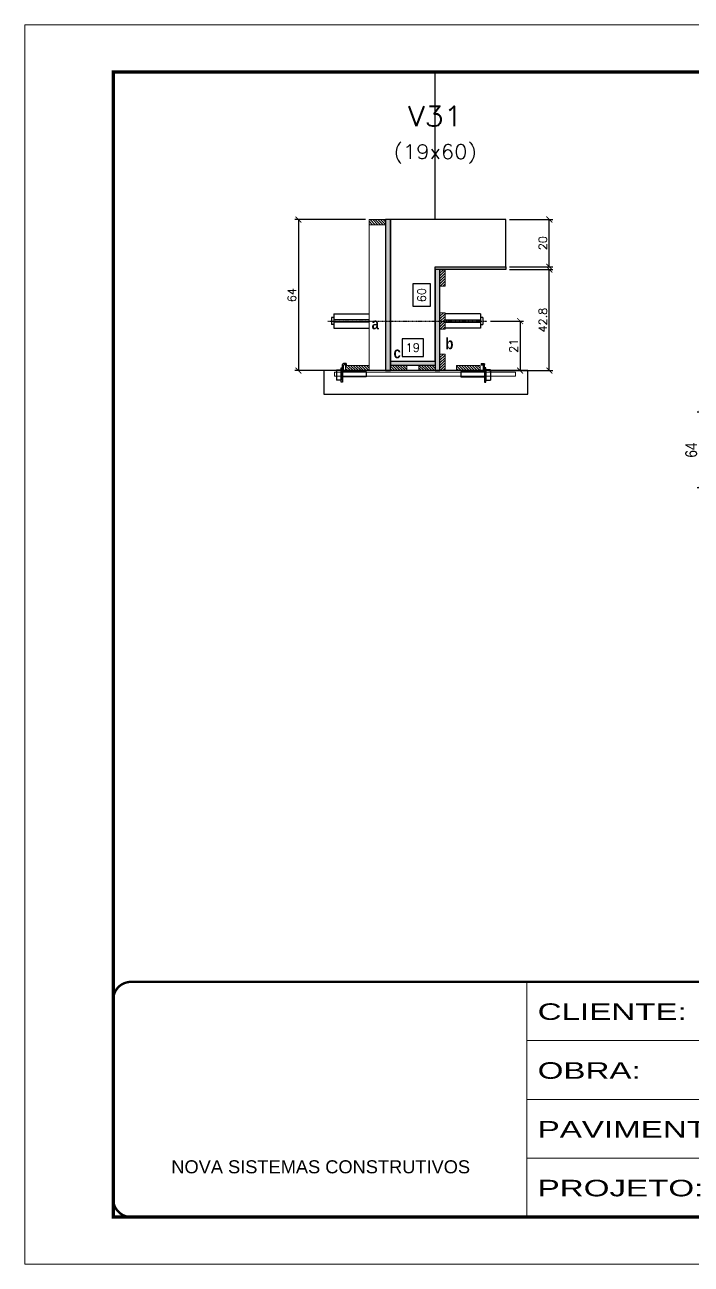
# Model space of a CAD drawing. Extents: x 137137 to 143418, y 10464 to 34486.
# Drawn here: x 140321 to 140886, y 28841 to 29891 of the extents above; entities that cross this region are included whole.
import ezdxf
from ezdxf.enums import TextEntityAlignment as Align

# ---------------------------------------------------------------- set-up
doc = ezdxf.new("R2010")
doc.units = 0
for name, pattern in [('CONTINUO', [0]), ('DASHED', [0.75, 0.5, -0.25]), ('HIDDEN', [0.375, 0.25, -0.125])]:
    doc.linetypes.add(name, pattern=pattern)
for name, color, linetype in [('barrote', 251, 'Continuous'), ('COTA', 241, 'Continuous'), ('Cota Seção (2x)', 4, 'Continuous'), ('detalhes', 4, 'Continuous'), ('Painéis', 200, 'Continuous'), ('presilha', 1, 'Continuous'), ('TENSOR', 3, 'Continuous'), ('Texto de Titulo', 7, 'Continuous'), ('Texto Qtd Sarr', 242, 'Continuous')]:
    doc.layers.add(name, color=color, linetype=linetype)
for name, color, linetype, lineweight in [('CONCRETO', 251, 'Continuous', 25), ('Folhas', 255, 'Continuous', 9), ('Hachura', 251, 'Continuous', 9), ('Madeira', 126, 'Continuous', 18), ('SARRAFO DE PRESSAO', 251, 'DASHED', 9), ('SCO-___-LAJ', 2, 'Continuous', 0), ('Texto Seção', 7, 'Continuous', 15)]:
    doc.layers.add(name, color=color, linetype=linetype, lineweight=lineweight)
doc.styles.add('ARIAL', font='arial.ttf')
doc.styles.add('COTA TECNICA', font='techl___.ttf', dxfattribs={"height": 10})
doc.styles.add('Romans', font='romans.shx')
doc.styles.add('TECNICA', font='techb___.ttf', dxfattribs={"height": 10})
doc.styles.add('Tecnologia', font='')
doc.styles.get('Tecnologia').set_extended_font_data('Forgotten Futurist')
doc.dimstyles.new('Cota Seção (2x)', dxfattribs={"dimtxt": 7, "dimasz": 5, "dimexe": 3, "dimexo": 3, "dimgap": 2, "dimtad": 3, "dimdec": 1, "dimlfac": 0.5, "dimzin": 12, "dimdsep": 46, "dimtxsty": 'Romans', "dimblk": 'ARCHTICK', "dimcen": 0, "dimclrd": 4, "dimclre": 4, "dimclrt": 1, "dimadec": 1, "dimazin": 3, "dimtfac": 1, "dimtdec": 1, "dimtmove": 0, "dimatfit": 3, "dimldrblk": 'OBLIQUE', "dimfxl": 1, "dimtolj": 1, "dimtzin": 12, "dimarcsym": 0})
doc.dimstyles.new('Cota Seção interna', dxfattribs={"dimtxt": 7, "dimasz": 6, "dimexe": 0.18, "dimexo": 2, "dimgap": -4, "dimtad": 3, "dimdec": 1, "dimlfac": 0.5, "dimzin": 12, "dimdsep": 46, "dimtxsty": 'Romans', "dimblk": 'ARCHTICK', "dimcen": 0.09, "dimse1": 1, "dimse2": 1, "dimsd1": 1, "dimsd2": 1, "dimclrd": 180, "dimclre": 5, "dimclrt": 1, "dimadec": 0, "dimazin": 3, "dimtfac": 1, "dimtdec": 1, "dimtofl": 0, "dimtmove": 0, "dimatfit": 3, "dimldrblk": 'ARCHTICK', "dimfxl": 1, "dimtolj": 1, "dimtzin": 0, "dimarcsym": 0})
doc.dimstyles.new('PAINEL', dxfattribs={"dimtxt": 10, "dimasz": 3, "dimexe": 3, "dimexo": 3, "dimgap": 3, "dimtad": 1, "dimdec": 1, "dimzin": 12, "dimdsep": 46, "dimtxsty": 'COTA TECNICA', "dimblk1": 'OBLIQUE', "dimblk2": 'OBLIQUE', "dimsah": 1, "dimcen": 0.9, "dimclrd": 4, "dimclre": 4, "dimclrt": 240, "dimadec": 1, "dimazin": 3, "dimtfac": 1, "dimtdec": 1, "dimtmove": 0, "dimatfit": 3, "dimfxl": 1, "dimtolj": 1, "dimtzin": 12, "dimarcsym": 0})

# ---------------------------------------------------------------- blocks, each defined once
blk = doc.blocks.new('titulo1')
at = {"layer": 'Defpoints', "color": 252, "linetype": 'HIDDEN', "ltscale": 2}
blk.add_line((0, 0), (0, 125), dxfattribs=at)
at = {"layer": 'Defpoints', "style": 'Romans', "oblique": 15}
blk.add_attdef('FOLHA', text='', height=10, dxfattribs=at).set_placement((0, 15.6), align=Align.MIDDLE_CENTER)
at = {"layer": 'Texto Qtd Sarr', "color": 3, "style": 'Romans', "oblique": 15}
for tag, height, p in [('TITULO', 17, (0, 71.4)), ('SEÇÃO', 12, (0, 41.5))]:
    blk.add_attdef(tag, text='', height=height, dxfattribs=at).set_placement(p, align=Align.MIDDLE_CENTER)
blk = doc.blocks.new('_ArchTick')
at = {"color": 0, "linetype": 'ByBlock', "const_width": 0.15}
blk.add_lwpolyline([(-0.5, -0.5), (0.5, 0.5)], dxfattribs=at)
blk = doc.blocks.new('*D276')
at = {"layer": 'COTA', "color": 4, "lineweight": -2, "transparency": 16777216}
for p, q in [((140731.7, 29684.1), (140768.4, 29684.1)), ((140765.4, 29598.5), (140765.4, 29684.1)), ((140714.1, 29598.5), (140768.4, 29598.5))]:
    blk.add_line(p, q, dxfattribs=at)
at = {"layer": 'Defpoints', "color": 0, "transparency": 16777216}
for p in [(140728.7, 29684.1), (140765.4, 29684.1), (140711.1, 29598.5)]:
    blk.add_point(p, dxfattribs=at)
at = {"layer": 'COTA', "color": 4, "lineweight": -2, "transparency": 16777216, "xscale": 5, "yscale": 5, "zscale": 5}
for p, rotation in [((140765.4, 29684.1), 90), ((140765.4, 29598.5), 270)]:
    blk.add_blockref('_ArchTick', p, dxfattribs=dict(at, rotation=rotation))
at = {"layer": 'COTA', "color": 1, "transparency": 16777216, "insert": (140759.9, 29641.3), "char_height": 7, "attachment_point": 5, "rotation": 90, "style": 'Romans'}
blk.add_mtext('\\A1;42.8', dxfattribs=at)
blk = doc.blocks.new('_Oblique')
at = {"color": 0, "linetype": 'ByBlock', "lineweight": -2}
blk.add_line((-0.5, -0.5), (0.5, 0.5), dxfattribs=at)
blk = doc.blocks.new('*D277')
at = {"layer": 'COTA', "color": 4, "lineweight": -2, "transparency": 16777216}
for p, q in [((140731.7, 29726.5), (140768.4, 29726.5)), ((140765.4, 29686.5), (140765.4, 29726.5)), ((140731.7, 29686.5), (140768.4, 29686.5))]:
    blk.add_line(p, q, dxfattribs=at)
at = {"layer": 'Defpoints', "color": 0, "transparency": 16777216}
for p in [(140728.7, 29726.5), (140765.4, 29726.5), (140728.7, 29686.5)]:
    blk.add_point(p, dxfattribs=at)
at = {"layer": 'COTA', "color": 4, "lineweight": -2, "transparency": 16777216, "xscale": 5, "yscale": 5, "zscale": 5}
for p, rotation in [((140765.4, 29726.5), 90), ((140765.4, 29686.5), 270)]:
    blk.add_blockref('_ArchTick', p, dxfattribs=dict(at, rotation=rotation))
at = {"layer": 'COTA', "color": 1, "transparency": 16777216, "insert": (140759.9, 29706.5), "char_height": 7, "attachment_point": 5, "rotation": 90, "style": 'Romans'}
blk.add_mtext('\\A1;20', dxfattribs=at)
blk = doc.blocks.new('*D278')
at = {"layer": 'Cota Seção (2x)', "color": 180, "lineweight": -2, "transparency": 16777216}
for p, q in [((140664.7, 29672), (140649.7, 29672)), ((140649.7, 29672), (140649.7, 29653)), ((140664.7, 29653), (140664.7, 29672)), ((140649.7, 29653), (140664.7, 29653))]:
    blk.add_line(p, q, dxfattribs=at)
at = {"layer": 'Defpoints', "color": 0, "transparency": 16777216}
for p in [(140668.7, 29726.5), (140668.7, 29726.5), (140668.7, 29606.5)]:
    blk.add_point(p, dxfattribs=at)
at = {"layer": 'Cota Seção (2x)', "color": 1, "transparency": 16777216, "insert": (140657.2, 29662.5), "char_height": 7, "attachment_point": 5, "rotation": 90, "style": 'Romans'}
blk.add_mtext('\\A1;60', dxfattribs=at)
blk = doc.blocks.new('PRESILHA METÁLICA 1')
at = {"layer": 'presilha'}
for p, q in [((7.5, 10.6), (7.5, 19.9)), ((12, 21), (8.6, 21)), ((9, 11.6), (9, 18.9)), ((12, 19.5), (9.6, 19.5)), ((12, 21), (12, 19.5)), ((0, 13), (6, 13)), ((0, 13), (0, 0)), ((6, 0), (0, 0)), ((6, 15.5), (7.5, 15.5)), ((6, -2.5), (6, 15.5)), ((6, 13), (6, 0)), ((7.5, 15.5), (7.5, -2.5)), ((37.5, 4.1), (7.5, 4.1)), ((37.5, 11), (9.6, 11)), ((37.5, 11), (37.5, 4.1)), ((7.5, -2.5), (6, -2.5))]:
    blk.add_line(p, q, dxfattribs=at)
for centre, radius, start, end in [((8.6, 19.9), 1.14, 90, 180), ((9.6, 18.9), 0.57, 90, 180), ((9.6, 11.6), 0.57, 180, 270)]:
    blk.add_arc(centre, radius, start, end, dxfattribs=at)
blk = doc.blocks.new('*D252')
at = {"layer": 'Cota Seção (2x)', "color": 180, "lineweight": -2, "transparency": 16777216}
for p, q in [((140658.7, 29625.5), (140640.7, 29625.5)), ((140640.7, 29625.5), (140640.7, 29610.5)), ((140658.7, 29610.5), (140658.7, 29625.5)), ((140640.7, 29610.5), (140658.7, 29610.5))]:
    blk.add_line(p, q, dxfattribs=at)
at = {"layer": 'Defpoints', "color": 0, "transparency": 16777216}
for p in [(140668.7, 29606.5), (140630.7, 29598.5), (140668.7, 29598.5)]:
    blk.add_point(p, dxfattribs=at)
at = {"layer": 'Cota Seção (2x)', "color": 1, "transparency": 16777216, "insert": (140649.7, 29618), "char_height": 7, "attachment_point": 5, "style": 'Romans'}
blk.add_mtext('\\A1;19', dxfattribs=at)
blk = doc.blocks.new('*D817')
at = {"layer": 'COTA', "color": 4, "lineweight": -2, "transparency": 16777216}
for p, q in [((140609.7, 29726.5), (140549.7, 29726.5)), ((140552.7, 29726.5), (140552.7, 29598.5)), ((140609.7, 29598.5), (140549.7, 29598.5))]:
    blk.add_line(p, q, dxfattribs=at)
at = {"layer": 'Defpoints', "color": 0, "transparency": 16777216}
for p in [(140612.7, 29726.5), (140552.7, 29598.5), (140612.7, 29598.5)]:
    blk.add_point(p, dxfattribs=at)
at = {"layer": 'COTA', "color": 4, "lineweight": -2, "transparency": 16777216, "xscale": 5, "yscale": 5, "zscale": 5}
for p, rotation in [((140552.7, 29726.5), 90), ((140552.7, 29598.5), 270)]:
    blk.add_blockref('_ArchTick', p, dxfattribs=dict(at, rotation=rotation))
at = {"layer": 'COTA', "color": 1, "transparency": 16777216, "insert": (140547.2, 29662.5), "char_height": 7, "attachment_point": 5, "rotation": 90, "style": 'Romans'}
blk.add_mtext('\\A1;64', dxfattribs=at)
blk = doc.blocks.new('*D818')
at = {"layer": 'COTA', "color": 4, "lineweight": -2, "transparency": 16777216}
for p, q in [((140715.4, 29640.5), (140743.6, 29640.5)), ((140740.6, 29640.5), (140740.6, 29598.5)), ((140725, 29598.5), (140743.6, 29598.5))]:
    blk.add_line(p, q, dxfattribs=at)
at = {"layer": 'Defpoints', "color": 0, "transparency": 16777216}
for p in [(140712.4, 29640.5), (140722, 29598.5), (140740.6, 29598.5)]:
    blk.add_point(p, dxfattribs=at)
at = {"layer": 'COTA', "color": 4, "lineweight": -2, "transparency": 16777216, "xscale": 5, "yscale": 5, "zscale": 5}
for p, rotation in [((140740.6, 29640.5), 90), ((140740.6, 29598.5), 270)]:
    blk.add_blockref('_ArchTick', p, dxfattribs=dict(at, rotation=rotation))
at = {"layer": 'COTA', "color": 1, "transparency": 16777216, "insert": (140735.1, 29619.5), "char_height": 7, "attachment_point": 5, "rotation": 90, "style": 'Romans'}
blk.add_mtext('\\A1;21', dxfattribs=at)
blk = doc.blocks.new('9999999999')
at = {"color": 30, "linetype": 'CONTINUO'}
for p, q in [((98564.6, 34230.2), (98564.6, 34429.4)), ((98564.6, 34379.6), (99584, 34379.6)), ((98564.6, 34329.8), (99488, 34329.8)), ((98564.6, 34280), (99488, 34280))]:
    blk.add_line(p, q, dxfattribs=at)
at = {"color": 30, "linetype": 'CONTINUO', "const_width": 2}
blk.add_lwpolyline([(99584, 34230.2), (99584, 34414.4, 0.414214), (99569, 34429.4), (98229, 34429.4, 0.414214), (98214, 34414.4), (98214, 34245.2, 0.414214), (98229, 34230.2), (99584, 34230.2)], format="xyb", dxfattribs=at)
at = {"layer": 'Folhas'}
blk.add_lwpolyline([(98139, 34190.2), (99624, 34190.2), (99624, 35240.2), (98139, 35240.2)], close=True, dxfattribs=at)
at = {"layer": 'Folhas', "color": 30, "const_width": 3}
blk.add_lwpolyline([(98214, 34230.2), (99584, 34230.2), (99584, 35200.2), (98214, 35200.2)], close=True, dxfattribs=at)
at = {"color": 7, "linetype": 'Continuous', "ltscale": 5, "style": 'ARIAL'}
blk.add_text('NOVA SISTEMAS CONSTRUTIVOS', height=11.059, dxfattribs=at).set_placement((98263.2, 34267.2))
at = {"layer": 'Folhas', "color": 7, "style": 'Tecnologia', "width": 1.5}
for s, p in [('CLIENTE:', (98573.7, 34397.2)), ('OBRA:', (98573.7, 34347.3)), ('PAVIMENTO:', (98573.7, 34297.5)), ('PROJETO:', (98573.7, 34247.7))]:
    blk.add_text(s, height=14, dxfattribs=at).set_placement(p)
blk = doc.blocks.new('*D559')
at = {"layer": 'COTA', "color": 4, "linetype": 'ByBlock', "lineweight": -2, "transparency": 16777216}
for p, q in [((140907.3, 29563.2), (140890.8, 29563.2)), ((140893.8, 29499.2), (140893.8, 29563.2)), ((140907.3, 29499.2), (140890.8, 29499.2))]:
    blk.add_line(p, q, dxfattribs=at)
at = {"layer": 'Defpoints', "color": 0, "linetype": 'ByBlock', "transparency": 16777216}
for p in [(140893.8, 29563.2), (140910.3, 29563.2), (140910.3, 29499.2)]:
    blk.add_point(p, dxfattribs=at)
at = {"layer": 'COTA', "color": 4, "linetype": 'ByBlock', "lineweight": -2, "transparency": 16777216, "xscale": 3, "yscale": 3, "zscale": 3}
for p, rotation in [((140893.8, 29563.2), 90), ((140893.8, 29499.2), 270)]:
    blk.add_blockref('_Oblique', p, dxfattribs=dict(at, rotation=rotation))
at = {"layer": 'COTA', "color": 240, "linetype": 'ByBlock', "transparency": 16777216, "insert": (140885.7, 29531.2), "char_height": 10, "attachment_point": 5, "rotation": 90, "style": 'COTA TECNICA'}
blk.add_mtext('\\A1;64', dxfattribs=at)

msp = doc.modelspace()

# ---------------------------------------------------------------- hatches: boundary and pattern name
at = {"layer": 'Hachura'}
h = msp.add_hatch(dxfattribs=at)
h.set_pattern_fill('ANSI31', color=256, scale=0.5, angle=270, style=0)
h.set_pattern_definition([(315, (163518.4764, 21418.832), (1.12253202, 1.12253202), [])])
h.paths.add_polyline_path([(140612.66, 29722.08), (140612.66, 29726.48), (140626.66, 29726.48), (140626.66, 29722.08)])
h = msp.add_hatch(color=256, dxfattribs=at)
h.dxf.hatch_style = 1
h.paths.add_polyline_path([(140630.66, 29726.48), (140626.66, 29726.48), (140626.66, 29598.48), (140630.66, 29598.48)])
h = msp.add_hatch(color=256, dxfattribs=at)
h.dxf.hatch_style = 1
h.paths.add_polyline_path([(140668.66, 29684.08), (140668.66, 29686.48), (140728.66, 29686.48), (140728.66, 29684.08)])
h = msp.add_hatch(color=256, dxfattribs=at)
h.dxf.hatch_style = 1
h.paths.add_polyline_path([(140672.66, 29684.08), (140668.66, 29684.08), (140668.66, 29598.48), (140672.66, 29598.48)])
h = msp.add_hatch(dxfattribs=at)
h.set_pattern_fill('ANSI31', color=256, scale=0.5, angle=180, style=0)
h.set_pattern_definition([(225, (132369.4125, 6778.1801), (1.12253202, -1.12253202), [])])
h.paths.add_polyline_path([(140672.66, 29684), (140677.06, 29684), (140677.06, 29670), (140672.66, 29670)])
h = msp.add_hatch(dxfattribs=at)
h.set_pattern_fill('ANSI31', color=256, scale=0.5, angle=180, style=0)
h.set_pattern_definition([(225, (132369.4125, 6741.6555), (1.12253202, -1.12253202), [])])
h.paths.add_polyline_path([(140672.66, 29647.48), (140677.06, 29647.48), (140677.06, 29633.48), (140672.66, 29633.48)])
h = msp.add_hatch(dxfattribs=at)
h.set_pattern_fill('ANSI31', color=256, scale=0.5, angle=180, style=0)
h.set_pattern_definition([(225, (132369.4125, 6706.6555), (1.12253202, -1.12253202), [])])
h.paths.add_polyline_path([(140672.66, 29612.48), (140677.06, 29612.48), (140677.06, 29598.48), (140672.66, 29598.48)])
h = msp.add_hatch(dxfattribs=at)
h.set_pattern_fill('ANSI31', color=256, scale=0.5, angle=270, style=0)
h.set_pattern_definition([(315, (163484.4764, 21368.832), (1.12253202, 1.12253202), [])])
h.paths.add_polyline_path([(140612.66, 29598.48), (140612.66, 29602.88), (140592.66, 29602.88), (140592.66, 29598.48)])
h = msp.add_hatch(color=256, dxfattribs=at)
h.dxf.hatch_style = 1
h.paths.add_polyline_path([(140630.66, 29602.88), (140630.66, 29606.48), (140668.66, 29606.48), (140668.66, 29602.88)])
h = msp.add_hatch(dxfattribs=at)
h.set_pattern_fill('ANSI31', color=256, scale=0.5, angle=270, style=0)
h.set_pattern_definition([(315, (163587.2785, 21368.832), (1.12253202, 1.12253202), [])])
h.paths.add_polyline_path([(140630.66, 29598.48), (140630.66, 29602.88), (140644.66, 29602.88), (140644.66, 29598.48)])
h = msp.add_hatch(dxfattribs=at)
h.set_pattern_fill('ANSI31', color=256, scale=0.5, angle=270, style=0)
h.set_pattern_definition([(315, (163587.2764, 21368.832), (1.12253202, 1.12253202), [])])
h.paths.add_polyline_path([(140668.66, 29598.48), (140668.66, 29602.88), (140654.66, 29602.88), (140654.66, 29598.48)])
h = msp.add_hatch(dxfattribs=at)
h.set_pattern_fill('ANSI31', color=256, scale=0.5, angle=270, style=0)
h.set_pattern_definition([(315, (163578.4764, 21368.832), (1.12253202, 1.12253202), [])])
h.paths.add_polyline_path([(140706.66, 29598.48), (140706.66, 29602.88), (140686.66, 29602.88), (140686.66, 29598.48)])

# ---------------------------------------------------------------- linework, layer by layer
at = {"ltscale": 3}
for p, q in [((140580.7, 29643.48), (140580.7, 29637.48)), ((140582.7, 29643.48), (140580.7, 29643.48)), ((140582.7, 29646.48), (140582.7, 29634.48)), ((140582.7, 29646.48), (140612.7, 29646.48)), ((140707.1, 29646.48), (140677.1, 29646.48)), ((140707.1, 29646.48), (140707.1, 29634.48)), ((140709.1, 29643.48), (140707.1, 29643.48)), ((140709.1, 29643.48), (140709.1, 29637.48)), ((140582.7, 29637.48), (140580.7, 29637.48)), ((140612.7, 29641.48), (140582.7, 29641.48)), ((140612.7, 29639.48), (140582.7, 29639.48)), ((140582.7, 29634.48), (140612.7, 29634.48)), ((140677.1, 29641.48), (140707.1, 29641.48)), ((140677.1, 29639.48), (140707.1, 29639.48)), ((140707.1, 29634.48), (140677.1, 29634.48)), ((140707.1, 29637.48), (140709.1, 29637.48))]:
    msp.add_line(p, q, dxfattribs=at)
at = {"layer": 'barrote'}
msp.add_lwpolyline([(140574.29, 29578.48), (140747.26, 29578.48), (140747.26, 29598.48), (140574.29, 29598.48)], close=True, dxfattribs=at)
at = {"layer": 'CONCRETO'}
msp.add_lwpolyline([(140668.66, 29686.48), (140728.66, 29686.48), (140728.66, 29726.48), (140668.66, 29726.48), (140668.66, 29726.48), (140630.66, 29726.48), (140630.66, 29602.88), (140630.66, 29602.88), (140630.66, 29606.48), (140668.66, 29606.48)], close=True, dxfattribs=at)
at = {"layer": 'Madeira'}
for points in [[(140612.66, 29722.08), (140612.66, 29726.48), (140626.66, 29726.48), (140626.66, 29722.08)], [(140612.66, 29726.48), (140626.66, 29726.48), (140626.66, 29598.48), (140612.66, 29598.48)], [(140672.66, 29684), (140677.06, 29684), (140677.06, 29670), (140672.66, 29670)], [(140672.66, 29647.48), (140677.06, 29647.48), (140677.06, 29633.48), (140672.66, 29633.48)], [(140672.66, 29612.48), (140677.06, 29612.48), (140677.06, 29598.48), (140672.66, 29598.48)], [(140612.66, 29598.48), (140612.66, 29602.88), (140592.66, 29602.88), (140592.66, 29598.48)], [(140630.66, 29598.48), (140630.66, 29602.88), (140644.66, 29602.88), (140644.66, 29598.48)], [(140668.66, 29598.48), (140668.66, 29602.88), (140654.66, 29602.88), (140654.66, 29598.48)], [(140706.66, 29598.48), (140706.66, 29602.88), (140686.66, 29602.88), (140686.66, 29598.48)]]:
    msp.add_lwpolyline(points, close=True, dxfattribs=at)
at = {"layer": 'Painéis'}
for points in [[(140630.66, 29726.48), (140626.66, 29726.48), (140626.66, 29598.48), (140630.66, 29598.48)], [(140668.66, 29684.08), (140668.66, 29686.48), (140728.66, 29686.48), (140728.66, 29684.08)], [(140672.66, 29684.08), (140668.66, 29684.08), (140668.66, 29598.48), (140672.66, 29598.48)], [(140630.66, 29602.88), (140630.66, 29606.48), (140668.66, 29606.48), (140668.66, 29602.88)]]:
    msp.add_lwpolyline(points, close=True, dxfattribs=at)
at = {"layer": 'SCO-___-LAJ', "color": 1}
msp.add_lwpolyline([(140583.29, 29597.14), (140736.6, 29597.14), (140736.6, 29593.94), (140583.29, 29593.94)], close=True, dxfattribs=at)
at = {"layer": 'TENSOR', "linetype": 'HIDDEN', "ltscale": 0.5}
msp.add_line((140577.7, 29640.48), (140712.4, 29640.48), dxfattribs=at)

# ---------------------------------------------------------------- block references
at = {"layer": 'presilha', "yscale": 0.6666666666666666, "zscale": 0.6666666666666666}
for p, xscale in [((140585.08, 29590.51), 0.6666666666666666), ((140715.52, 29590.51), -0.6666666666666666)]:
    msp.add_blockref('PRESILHA METÁLICA 1', p, dxfattribs=dict(at, xscale=xscale))
at = {"layer": 'SARRAFO DE PRESSAO', "color": 6, "linetype": 'ByBlock'}
msp.add_blockref('9999999999', (42181.81, -5348.73), dxfattribs=at)
at = {"layer": 'Texto Seção'}
ref = msp.add_blockref('titulo1', (140668.66, 29726.48), dxfattribs=at)
ref.add_attrib('TITULO', 'V31', dxfattribs={"layer": 'Texto de Titulo', "color": 7, "height": 17, "style": 'Romans', "width": 1.1}).set_placement((140668.66, 29813.98), align=Align.MIDDLE_CENTER)
ref.add_attrib('SEÇÃO', '(19x60)', dxfattribs={"layer": 'Texto de Titulo', "color": 7, "height": 12, "style": 'Romans', "width": 1.1}).set_placement((140668.66, 29783.98), align=Align.MIDDLE_CENTER)

# ---------------------------------------------------------------- texts
at = {"layer": 'detalhes', "style": 'TECNICA'}
for s, p in [('a', (140614.83, 29633.51)), ('b', (140677.37, 29616.67)), ('c', (140633.38, 29608.97))]:
    msp.add_text(s, height=9.6, dxfattribs=at).set_placement(p)

# ---------------------------------------------------------------- dimensions: what is measured, and where the dimension line sits
at = {"layer": 'COTA'}
for base, p1, p2, picture, middle in [((140552.69, 29598.48), (140612.66, 29726.48), (140612.66, 29598.48), '*D817', (140547.19, 29662.48)), ((140765.37, 29726.48), (140728.66, 29686.48), (140728.66, 29726.48), '*D277', (140759.87, 29706.48)), ((140765.37, 29684.08), (140711.06, 29598.48), (140728.66, 29684.08), '*D276', (140759.87, 29641.28)), ((140740.56, 29598.48), (140712.4, 29640.48), (140722, 29598.48), '*D818', (140735.06, 29619.48))]:
    dim = msp.add_linear_dim(base=base, p1=p1, p2=p2, angle=90, dimstyle='Cota Seção (2x)', dxfattribs=at)
    dim.commit()
    dim.dimension.update_dxf_attribs({"geometry": picture, "text_midpoint": middle})
at = {"layer": 'COTA', "linetype": 'ByBlock'}
dim = msp.add_linear_dim(base=(140893.78, 29563.17), p1=(140910.34, 29499.17), p2=(140910.34, 29563.17), angle=90, dimstyle='PAINEL', dxfattribs=at)
dim.commit()
dim.dimension.update_dxf_attribs({"geometry": '*D559', "text_midpoint": (140885.68, 29531.17)})
at = {"layer": 'Cota Seção (2x)'}
dim = msp.add_linear_dim(base=(140668.66, 29726.48), p1=(140668.66, 29606.48), p2=(140668.66, 29726.48), angle=90, dimstyle='Cota Seção interna', dxfattribs=at)
dim.commit()
dim.dimension.update_dxf_attribs({"geometry": '*D278', "text_midpoint": (140668.66, 29662.48), "dimtype": 160})
dim = msp.add_linear_dim(base=(140668.66, 29606.48), p1=(140630.66, 29598.48), p2=(140668.66, 29598.48), dimstyle='Cota Seção interna', dxfattribs=at)
dim.commit()
dim.dimension.update_dxf_attribs({"geometry": '*D252', "text_midpoint": (140649.66, 29606.48), "dimtype": 160})

doc.saveas('drawing.dxf')
